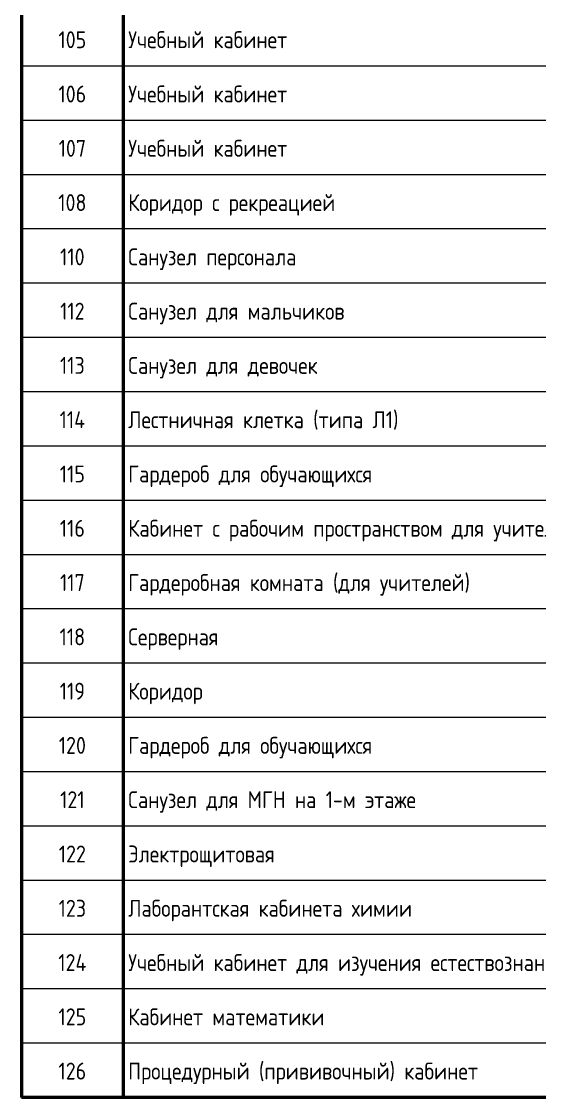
# Model space of a CAD drawing. Header units: millimetres. Extents: x -259793 to 503324, y -44556 to 93494.
# Drawn here: x 1209 to 8857, y 10580 to 26474 of the extents above; entities that cross this region are included whole.
import ezdxf

# ---------------------------------------------------------------- set-up
doc = ezdxf.new("R2010")
doc.units = ezdxf.units.MM
doc.layers.add('Графика', color=7, linetype='Continuous', lineweight=20)
doc.layers.add('Линии', color=7, linetype='Continuous', lineweight=9)
doc.styles.add('GOST Common_8', font='', dxfattribs={"width": 0.9, "height": 3.5})
doc.styles.get('GOST Common_8').set_extended_font_data('GOST type B')

# ---------------------------------------------------------------- blocks, each defined once
blk = doc.blocks.new('1 этаж')
at = {"layer": 'Линии', "color": 251, "lineweight": 50, "true_color": 0x636466}
for p, q in [((1211, 27997), (1211, 27195)), ((2711, 27997), (2711, 27195)), ((1211, 27195), (1211, 26393)), ((2711, 27195), (2711, 26393)), ((1211, 26393), (1211, 25591)), ((2711, 26393), (2711, 25591)), ((1211, 25591), (1211, 24790)), ((2711, 25591), (2711, 24790)), ((1211, 24790), (1211, 23988)), ((1211, 24790), (1211, 23988)), ((2711, 24790), (2711, 23988)), ((2711, 24790), (2711, 23988)), ((1211, 23988), (1211, 23186)), ((2711, 23988), (2711, 23186)), ((1211, 23186), (1211, 22384)), ((2711, 23186), (2711, 22384)), ((1211, 22384), (1211, 21582)), ((2711, 22384), (2711, 21582)), ((1211, 21582), (1211, 20780)), ((2711, 21582), (2711, 20780)), ((1211, 20780), (1211, 19978)), ((2711, 20780), (2711, 19978)), ((1211, 19978), (1211, 19177)), ((2711, 19978), (2711, 19177)), ((1211, 19177), (1211, 18375)), ((2711, 19177), (2711, 18375)), ((1211, 18375), (1211, 17573)), ((2711, 18375), (2711, 17573)), ((1211, 17573), (1211, 16771)), ((1211, 17573), (1211, 16771)), ((2711, 17573), (2711, 16771)), ((2711, 17573), (2711, 16771)), ((1211, 16771), (1211, 15969)), ((2711, 16771), (2711, 15969)), ((1211, 15969), (1211, 15167)), ((2711, 15969), (2711, 15167)), ((1211, 15167), (1211, 14366)), ((2711, 15167), (2711, 14366)), ((1211, 14366), (1211, 13564)), ((2711, 14366), (2711, 13564)), ((1211, 13564), (1211, 12762)), ((2711, 13564), (2711, 12762)), ((1211, 12762), (1211, 11960)), ((2711, 12762), (2711, 11960)), ((2711, 11960), (1211, 11960)), ((10711, 11960), (2711, 11960))]:
    blk.add_line(p, q, dxfattribs=at)
at = {"layer": 'Линии', "color": 251, "lineweight": 20, "true_color": 0x636466}
for p, q in [((2711, 27195), (1211, 27195)), ((10711, 27195), (2711, 27195)), ((2711, 26393), (1211, 26393)), ((10711, 26393), (2711, 26393)), ((2711, 25591), (1211, 25591)), ((10711, 25591), (2711, 25591)), ((2711, 24790), (1211, 24790)), ((2711, 24790), (1211, 24790)), ((10711, 24790), (2711, 24790)), ((10711, 24790), (2711, 24790)), ((2711, 23988), (1211, 23988)), ((10711, 23988), (2711, 23988)), ((2711, 23186), (1211, 23186)), ((10711, 23186), (2711, 23186)), ((2711, 22384), (1211, 22384)), ((10711, 22384), (2711, 22384)), ((2711, 21582), (1211, 21582)), ((10711, 21582), (2711, 21582)), ((2711, 20780), (1211, 20780)), ((10711, 20780), (2711, 20780)), ((2711, 19978), (1211, 19978)), ((10711, 19978), (2711, 19978)), ((2711, 19177), (1211, 19177)), ((10711, 19177), (2711, 19177)), ((2711, 18375), (1211, 18375)), ((10711, 18375), (2711, 18375)), ((2711, 17573), (1211, 17573)), ((2711, 17573), (1211, 17573)), ((10711, 17573), (2711, 17573)), ((10711, 17573), (2711, 17573)), ((2711, 16771), (1211, 16771)), ((10711, 16771), (2711, 16771)), ((2711, 15969), (1211, 15969)), ((10711, 15969), (2711, 15969)), ((2711, 15167), (1211, 15167)), ((10711, 15167), (2711, 15167)), ((2711, 14366), (1211, 14366)), ((10711, 14366), (2711, 14366)), ((2711, 13564), (1211, 13564)), ((10711, 13564), (2711, 13564)), ((2711, 12762), (1211, 12762)), ((10711, 12762), (2711, 12762))]:
    blk.add_line(p, q, dxfattribs=at)
at = {"layer": 'Графика', "color": 251, "true_color": 0x636466, "char_height": 250, "line_spacing_factor": 1.022761, "style": 'GOST Common_8'}
for s, insert, width, attachment_point in [('105', (1961, 27710), 509.89, 2), ('Учебный кабинет', (2786, 27710), 4969.12, 1), ('106', (1961, 26908), 509.89, 2), ('Учебный кабинет', (2786, 26908), 4302.35, 1), ('107', (1961, 26106), 509.89, 2), ('Учебный кабинет', (2786, 26106), 4302.35, 1), ('108', (1961, 25304), 509.89, 2), ('Коридор с рекреацией', (2786, 25304), 6797.47, 1), ('110', (1961, 24502), 458.6, 2), ('Санузел персонала', (2786, 24502), 3131.72, 1), ('112', (1961, 23700), 458.6, 2), ('Санузел для мальчиков', (2786, 23700), 6752.21, 1), ('113', (1961, 22899), 458.6, 2), ('Санузел для девочек', (2786, 22899), 6323.79, 1), ('114', (1961, 22097), 485.75, 2), ('Лестничная клетка (типа Л1)', (2786, 22097), 4836.37, 1), ('115', (1961, 21295), 458.6, 2), ('Гардероб для обучающихся', (2786, 21295), 7735.78, 1), ('116', (1961, 20493), 458.6, 2), ('Кабинет с рабочим пространством для учителей тип 1', (2786, 20493), 9008.99, 1), ('Гардеробная комната (для учителей)', (2786, 19691), 6166.9, 1), ('117', (1961, 19691), 458.6, 2), ('118', (1961, 18889), 458.6, 2), ('Серверная', (2786, 18889), 1710.68, 1), ('119', (1961, 18087), 458.6, 2), ('Коридор', (2786, 18087), 1819.3, 1), ('120', (1961, 17286), 509.89, 2), ('Гардероб для обучающихся', (2786, 17286), 9199.06, 1), ('121', (1961, 16484), 458.6, 2), ('Санузел для МГН на 1-м этаже', (2786, 16484), 5005.33, 1), ('122', (1961, 15682), 509.89, 2), ('Электрощитовая', (2786, 15682), 2863.2, 1), ('123', (1961, 14880), 509.89, 2), ('Лаборантская кабинета химии', (2786, 14880), 5138.08, 1), ('124', (1961, 14078), 537.04, 2), ('Учебный кабинет для изучения естествознания : химия', (2786, 14078), 9099.5, 1), ('125', (1961, 13276), 509.89, 2), ('Кабинет математики', (2786, 13276), 3599.37, 1), ('126', (1961, 12475), 509.89, 2), ('Процедурный (прививочный) кабинет', (2786, 12475), 6019.06, 1)]:
    blk.add_mtext(s, dxfattribs=dict(at, insert=insert, width=width, attachment_point=attachment_point))

msp = doc.modelspace()

# ---------------------------------------------------------------- block references
msp.add_blockref('1 этаж', (-2, -1380.07963))

doc.saveas('drawing.dxf')
